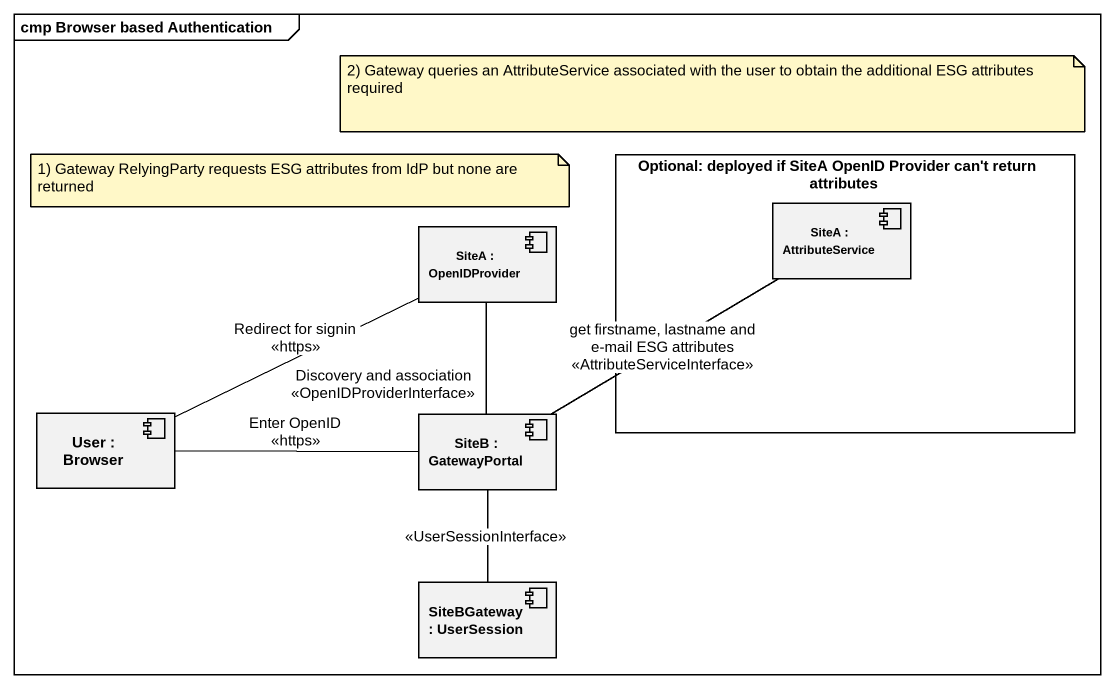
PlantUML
@startuml
mainframe cmp Browser based Authentication
rectangle "Optional: deployed if SiteA OpenID Provider can't return attributes" as Optional_deployed_if_SiteA {
  component "SiteA : AttributeService" as SiteA
}
component "SiteA : OpenIDProvider" as SiteA_2
component "User : Browser" as User
component "SiteB : GatewayPortal" as SiteB
component "SiteBGateway : UserSession" as SiteBGateway
User -right- SiteA_2 : Redirect for signin\n<<https>>
User -right- SiteB : Enter OpenID\n<<https>>
SiteB -right- SiteA : get firstname, lastname and e-mail ESG attributes\n<<AttributeServiceInterface>>
SiteB -up- SiteA_2 : Discovery and association\n<<OpenIDProviderInterface>>
SiteB -- SiteBGateway : <<UserSessionInterface>>
note as N1
  2) Gateway queries an AttributeService associated with the user to obtain the additional ESG attributes required
end note
note as N2
  1) Gateway RelyingParty requests ESG attributes from IdP but none are returned
end note
@enduml
